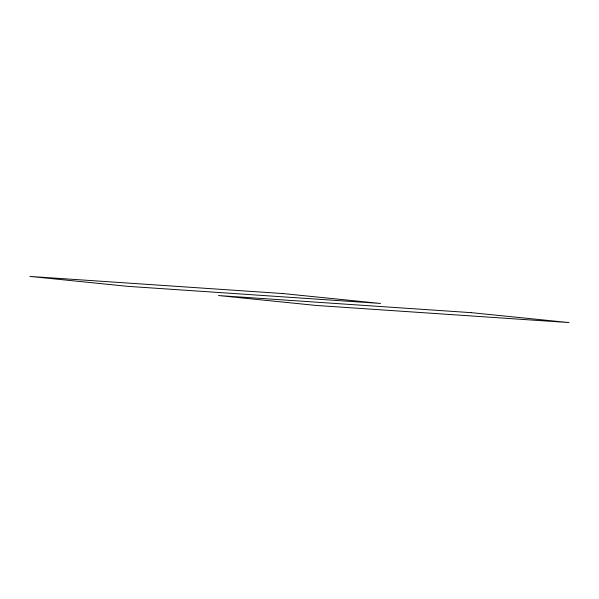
<?xml version="1.0" encoding="UTF-8"?>
<svg xmlns="http://www.w3.org/2000/svg" width="599" height="599" viewBox="0 0 599 599"><rect width="100%" height="100%" fill="white"/><g stroke="black" fill="none" stroke-linecap="round" stroke-linejoin="round"><path stroke-width="0.9" d="M282.795 293.547L29.95 276.431L127.684 286.337L380.53 303.453L282.795 293.547M471.316 312.663L218.47 295.547L316.205 305.453L569.05 322.569L471.316 312.663"/></g></svg>
